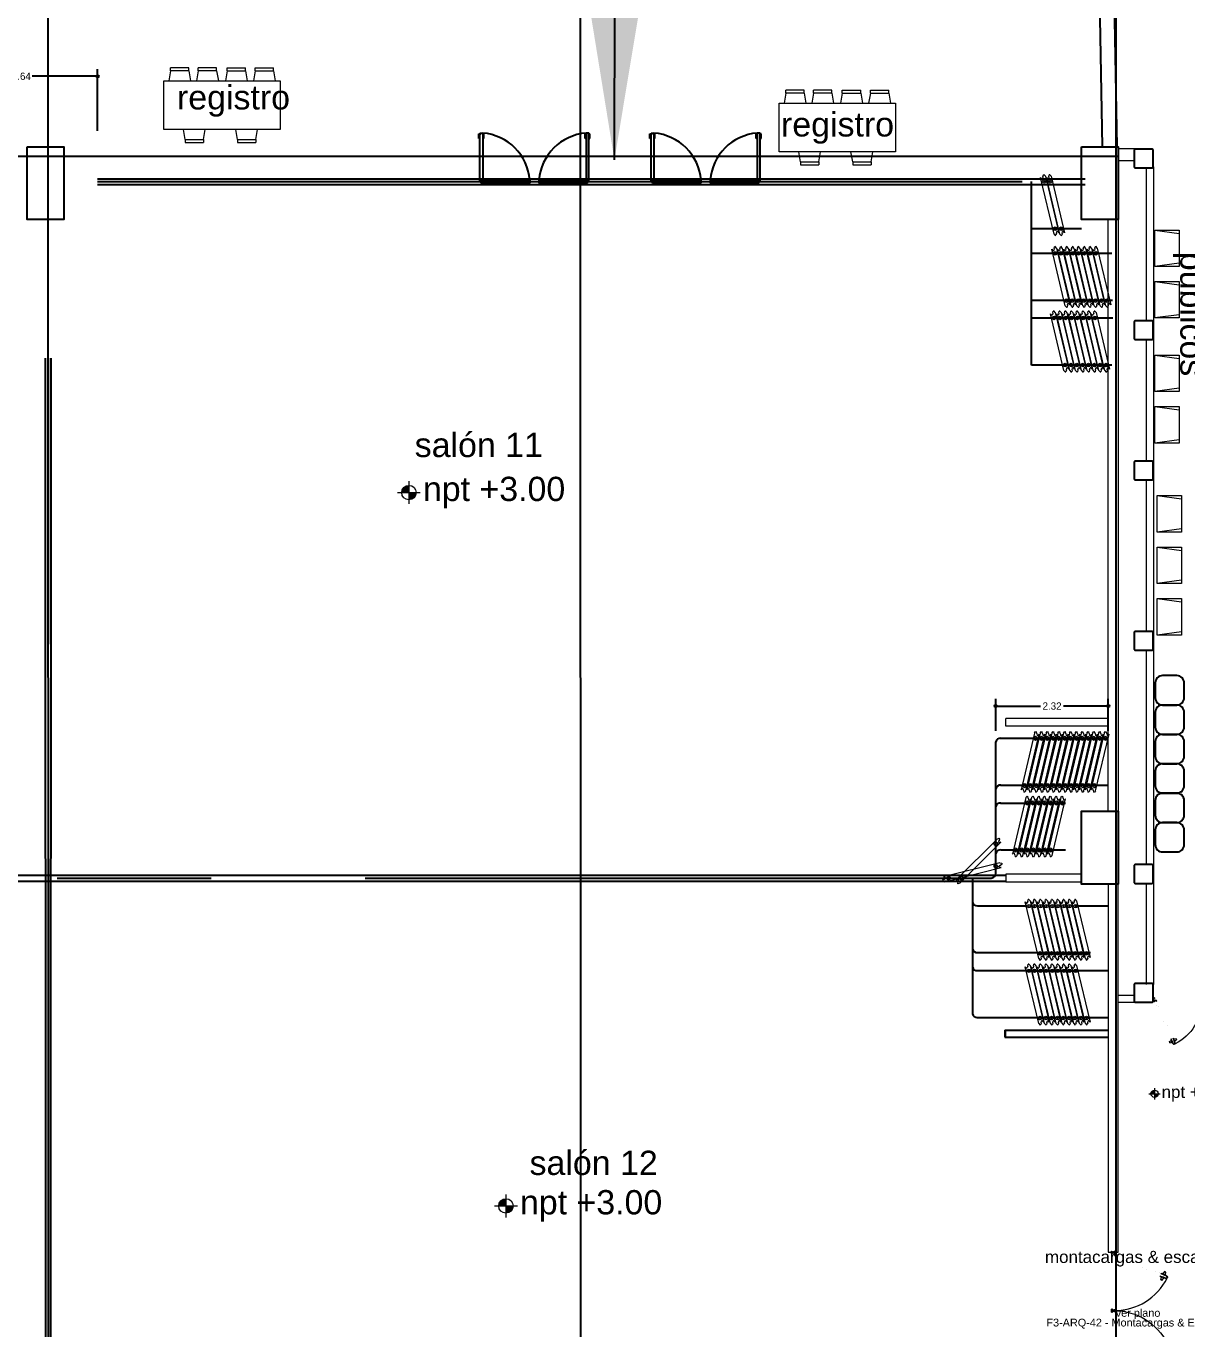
# Model space of a CAD drawing. Header units: millimetres. Extents: x 744843 to 745492, y 2520966 to 2521458.
# Drawn here: x 745436.86 to 745460.78, y 2521129.34 to 2521156.19 of the extents above; entities that cross this region are included whole.
import ezdxf

# ---------------------------------------------------------------- set-up
doc = ezdxf.new("R2010")
doc.units = ezdxf.units.MM
doc.header["$PDMODE"] = 35
doc.header["$PDSIZE"] = 1
doc.linetypes.add('CENTRO2', pattern=[28.575, 19.05, -3.175, 3.175, -3.175])
doc.linetypes.add('TRAZOS2', pattern=[9.525, 6.35, -3.175])
for name, color, linetype in [('A-Columnas_Pppal', 3, 'Continuous'), ('A_Cotas_Paños', 8, 'Continuous'), ('A_Ejes', 8, 'Continuous'), ('A_Muebles_fijos', 8, 'Continuous'), ('A_Muros_Mobiles', 16, 'Continuous'), ('PARAMENTO', 7, 'Continuous')]:
    doc.layers.add(name, color=color, linetype=linetype)
for name, color, linetype, lineweight in [('A-Columnas_Secun', 74, 'Continuous', 20), ('A_Muebles', 8, 'Continuous', 20), ('A_Muros', 30, 'Continuous', 20), ('A_Muros_Concreto', 3, 'Continuous', 0), ('A_Niveles', 1, 'Continuous', 20), ('A_Puertas', 8, 'Continuous', 0), ('A_Textos', 4, 'Continuous', 20)]:
    doc.layers.add(name, color=color, linetype=linetype, lineweight=lineweight)
doc.styles.add('Arial', font='arial.ttf', dxfattribs={"height": 1})
doc.dimstyles.new('EJES', dxfattribs={"dimtxt": 0.25, "dimasz": 0.25, "dimexe": 0.5, "dimexo": 0.25, "dimgap": 0.01, "dimtad": 0, "dimtih": 1, "dimtoh": 1, "dimzin": 4, "dimdsep": 46, "dimtxsty": 'Standard', "dimblk": 'ORIGIN', "dimcen": 0.09, "dimclrd": 8, "dimclre": 8, "dimclrt": 4, "dimadec": 1, "dimazin": 0, "dimtfac": 1, "dimtofl": 0, "dimtmove": 2, "dimatfit": 3, "dimfxl": 0.15, "dimtolj": 1, "dimtzin": 0, "dimlwd": -1, "dimlwe": -1, "dimarcsym": 0})
doc.dimstyles.new('ISO-25', dxfattribs={"dimtxt": 2.5, "dimasz": 2.5, "dimexe": 1.25, "dimexo": 0.625, "dimtad": 1, "dimtxsty": 'Standard', "dimcen": 2.5, "dimadec": 0, "dimazin": 0, "dimtfac": 1, "dimtmove": 0, "dimatfit": 3, "dimfxl": 1, "dimarcsym": 0})

# ---------------------------------------------------------------- blocks, each defined once
blk = doc.blocks.new('A$C05567849')
at = {"layer": 'A_Muros_Mobiles', "color": 8, "linetype": 'ByBlock', "lineweight": 5}
for p, q in [((-12, 0), (-12.35, -0.17)), ((-12, 0), (0, 0)), ((0, 0), (-0.35, -0.17)), ((-12.35, -0.17), (-12.35, -0.33)), ((-12, -0.5), (-12.35, -0.33)), ((-12, -0.5), (-11.65, -0.67)), ((-12, -1), (-11.65, -0.83)), ((0, -1), (-12, -1)), ((-11.65, -0.83), (-11.65, -0.67)), ((-0.35, -0.17), (-0.35, -0.33)), ((0, -0.5), (-0.35, -0.33)), ((0, -0.5), (0.35, -0.67)), ((0, -1), (0.35, -0.83)), ((0.35, -0.83), (0.35, -0.67))]:
    blk.add_line(p, q, dxfattribs=at)
for centre, radius in [((-11, -0.5), 0.373), ((-11, -0.5), 0.0915), ((-1, -0.5), 0.373), ((-1, -0.5), 0.0915)]:
    blk.add_circle(centre, radius, dxfattribs=at)
blk = doc.blocks.new('_Origin')
at = {"color": 0, "linetype": 'ByBlock', "lineweight": -2}
blk.add_line((0, 0), (-1, 0), dxfattribs=at)
blk.add_circle((0, 0), 0.5, dxfattribs=at)
blk = doc.blocks.new('*D218')
at = {"layer": 'A_Cotas_Paños', "color": 8, "transparency": 16777216}
for p, q in [((745435.195, 2521154.03), (745435.195, 2521155.3)), ((745438.335, 2521154.03), (745438.335, 2521155.3)), ((745435.245, 2521155.15), (745436.542, 2521155.15)), ((745438.285, 2521155.15), (745436.987, 2521155.15))]:
    blk.add_line(p, q, dxfattribs=at)
at = {"layer": 'Defpoints', "color": 0, "transparency": 16777216}
for p in [(745438.335, 2521155.15), (745435.195, 2521153.88), (745438.335, 2521153.88)]:
    blk.add_point(p, dxfattribs=at)
at = {"layer": 'A_Cotas_Paños', "color": 8, "transparency": 16777216, "xscale": 0.05, "yscale": 0.05, "zscale": 0.05, "rotation": 180}
blk.add_blockref('_Origin', (745435.195, 2521155.15), dxfattribs=at)
at = {"layer": 'A_Cotas_Paños', "color": 8, "transparency": 16777216, "xscale": 0.05, "yscale": 0.05, "zscale": 0.05}
blk.add_blockref('_Origin', (745438.335, 2521155.15), dxfattribs=at)
at = {"layer": 'A_Cotas_Paños', "color": 4, "transparency": 16777216, "insert": (745436.765, 2521155.15), "char_height": 0.15, "attachment_point": 5}
blk.add_mtext('\\A1;0.64', dxfattribs=at)
blk = doc.blocks.new('telefono publico')
at = {"layer": 'A_Muebles'}
for points in [[(-131445.548, 696882.413), (-131445.148, 696882.413), (-131445.148, 696881.813), (-131445.548, 696881.813)], [(-131445.548, 696882.413), (-131445.148, 696882.359), (-131445.148, 696881.867), (-131445.548, 696881.813)]]:
    blk.add_lwpolyline(points, close=True, dxfattribs=at)
blk = doc.blocks.new('niveles')
at = {"layer": 'A_Niveles'}
h = blk.add_hatch(color=256, dxfattribs=at)
h.paths.add_polyline_path([(-0.438, 0.174), (-0.289, 0.174), (-0.289, 0.323, 0.414214)])
h.paths.add_polyline_path([(-0.14, 0.174), (-0.289, 0.174), (-0.289, 0.025, 0.414214)])
for p, q in [((-0.289, 0.409), (-0.289, -0.061)), ((-0.525, 0.174), (-0.054, 0.174)), ((-0.479, 0.174), (-0.094, 0.174))]:
    blk.add_line(p, q, dxfattribs=at)
blk.add_circle((-0.289, 0.174), 0.149, dxfattribs=at)
at = {"layer": 'A_Textos', "ltscale": 0.0065, "width": 1.2}
blk.add_attdef('NIVEL', (0, 0), '', height=0.3, dxfattribs=at)
blk = doc.blocks.new('puerta 100')
at = {"layer": 'A_Puertas'}
for p, q in [((0.339, 0.869), (0.332, 0.853)), ((0.333, 0.849), (0.37, 0.824)), ((0.342, 0.87), (0.386, 0.861)), ((0.402, 0.886), (0.363, 0.795)), ((0.363, 0.795), (0.367, 0.815)), ((0.39, 0.869), (0.367, 0.815)), ((0.408, 0.883), (0.368, 0.793)), ((0.402, 0.886), (0.39, 0.869)), ((0.408, 0.883), (0.402, 0.886)), ((0.449, 0.865), (0.409, 0.775)), ((0.412, 0.888), (0.41, 0.889)), ((0.445, 0.845), (0.421, 0.791)), ((0.443, 0.868), (0.423, 0.822)), ((0.479, 0.811), (0.441, 0.837)), ((0.449, 0.865), (0.443, 0.868)), ((0.444, 0.872), (0.445, 0.872)), ((0.449, 0.865), (0.445, 0.845)), ((0.48, 0.808), (0.473, 0.791)), ((0.368, 0.793), (0.363, 0.795)), ((0.404, 0.777), (0.409, 0.775)), ((0.409, 0.775), (0.421, 0.791)), ((0.469, 0.789), (0.425, 0.8)), ((0, 0.001), (0, -0.055)), ((0.008, 0.004), (0.008, 0.002)), ((0.008, 0.001), (0.008, -0.03)), ((0.009, 0.003), (0.009, 0.002)), ((0.009, 0.001), (0.009, -0.03)), ((0.016, 0.008), (0.047, -0.005)), ((0.016, 0.006), (0.046, -0.006)), ((0.026, 0.027), (0.02, 0.012)), ((0.021, 0.012), (0.024, 0.019)), ((0.024, 0.02), (0.027, 0.027)), ((0.031, 0.017), (0.024, 0.02)), ((0.024, 0.019), (0.03, 0.016)), ((0.03, 0.016), (0.025, 0.005)), ((0.025, 0.005), (0.046, -0.004)), ((0.027, 0.027), (0.026, 0.027)), ((0.027, 0.027), (0.026, 0.027)), ((0.027, 0.008), (0.031, 0.017)), ((0.047, -0.001), (0.027, 0.008)), ((0.046, -0.004), (0.051, 0.007)), ((0.051, 0.008), (0.047, -0.001)), ((0.057, 0.006), (0.051, 0.008)), ((0.051, 0.007), (0.057, 0.005)), ((0.057, 0.005), (0.054, -0.002)), ((0.055, -0.003), (0.061, 0.012)), ((0.06, 0.012), (0.057, 0.006)), ((0.06, 0.012), (0.062, 0.012)), ((0.061, 0.012), (0.06, 0.012)), ((1, 0.001), (1, -0.055)), ((0.008, -0.03), (0.008, -0.03)), ((0.008, -0.03), (0.009, -0.03)), ((0.009, -0.03), (0.009, -0.03)), ((0.046, -0.006), (0.047, -0.005)), ((0.047, -0.005), (0.047, -0.005))]:
    blk.add_line(p, q, dxfattribs=at)
at = {"layer": 'A_Puertas', "const_width": 0.000051}
for points in [[(0.023, 0.014), (0.022, 0.011, -1), (0.02, 0.012), (0.404, 0.873), (0.416, 0.902, -1), (0.418, 0.901), (0.417, 0.899), (0.417, 0.898), (0.419, 0.901, 1), (0.416, 0.902), (0.403, 0.873), (0.019, 0.012, 1), (0.022, 0.011), (0.023, 0.014)], [(0.054, 0), (0.053, -0.003, 1), (0.055, -0.003), (0.439, 0.858), (0.451, 0.887, 1), (0.449, 0.888), (0.448, 0.885), (0.448, 0.885), (0.449, 0.888, -1), (0.452, 0.887), (0.439, 0.858), (0.055, -0.004, -1), (0.052, -0.002), (0.054, 0)]]:
    blk.add_lwpolyline(points, format="xyb", close=True, dxfattribs=at)
at = {"layer": 'A_Puertas'}
for points in [[(0.444, 0.891), (0.424, 0.9), (0.42, 0.89), (0.413, 0.893), (0.411, 0.887), (0.41, 0.887), (0.416, 0.902, -2.414214), (0.417, 0.901), (0.414, 0.894), (0.42, 0.892), (0.425, 0.905), (0.426, 0.904), (0.425, 0.903), (0.445, 0.894), (0.446, 0.896), (0.447, 0.895), (0.441, 0.882), (0.447, 0.88), (0.45, 0.886, -2.414214), (0.451, 0.887), (0.445, 0.872), (0.444, 0.872), (0.447, 0.879), (0.44, 0.882)], [(-0.015, -0.007), (-0.015, 0.001, -0.414214), (-0.014, 0.002), (0.009, 0.002, -0.414214), (0.01, 0.001), (0.01, -0.039, 0.414214), (0.011, -0.04), (0.023, -0.04, -0.414214), (0.024, -0.041), (0.024, -0.055, -0.414214), (0.023, -0.056), (-0.014, -0.056, -0.414214), (-0.015, -0.055), (-0.015, -0.047), (-0.014, -0.047), (-0.014, -0.055, 0.414214), (-0.014, -0.055), (0.023, -0.055, 0.414214), (0.024, -0.055), (0.024, -0.041, 0.414214), (0.023, -0.041), (0.011, -0.041, -0.414214), (0.009, -0.039), (0.009, 0.001, 0.414214), (0.009, 0.001), (-0.014, 0.001, 0.414214), (-0.014, 0.001), (-0.014, -0.007)], [(1.015, -0.007), (1.015, 0.001, 0.414214), (1.014, 0.002), (0.991, 0.002, 0.414214), (0.99, 0.001), (0.99, -0.039, -0.414214), (0.989, -0.04), (0.977, -0.04, 0.414214), (0.976, -0.041), (0.976, -0.055, 0.414214), (0.977, -0.056), (1.014, -0.056, 0.414214), (1.015, -0.055), (1.015, -0.047), (1.014, -0.047), (1.014, -0.055, -0.414214), (1.014, -0.055), (0.977, -0.055, -0.414214), (0.976, -0.055), (0.976, -0.041, -0.414214), (0.977, -0.041), (0.989, -0.041, 0.414214), (0.991, -0.039), (0.991, 0.001, -0.414214), (0.991, 0.001), (1.014, 0.001, -0.414214), (1.014, 0.001), (1.014, -0.007)]]:
    blk.add_lwpolyline(points, format="xyb", close=True, dxfattribs=at)
blk.add_circle((0.011, 0.007), 0.00206, dxfattribs=at)
for centre, radius, start, end in [((0.335, 0.851), 0.00361, 160.494, 235.1824), ((0.341, 0.868), 0.00255, 77.5154, 158.651), ((-0.013, -0.007), 1.013, 0.5148, 63.0151), ((0.477, 0.809), 0.00255, 334.3213, 55.4569), ((0.469, 0.793), 0.00361, 257.7899, 332.4783), ((0.011, 0.007), 0.00515, 246.3532, 229.4548), ((0.021, 0.011), 0.00103, 156.4861, 66.4861), ((0.054, -0.003), 0.00103, 66.4861, 336.4861)]:
    blk.add_arc(centre, radius, start, end, dxfattribs=at)
blk = doc.blocks.new('puerta 120')
at = {"layer": 'A_Puertas'}
for p, q in [((0.408, 1.046), (0.399, 1.027)), ((0.401, 1.022), (0.446, 0.992)), ((0.411, 1.048), (0.465, 1.037)), ((0.484, 1.067), (0.437, 0.957)), ((0.437, 0.957), (0.441, 0.982)), ((0.443, 0.955), (0.437, 0.957)), ((0.47, 1.047), (0.441, 0.982)), ((0.491, 1.064), (0.443, 0.955)), ((0.484, 1.067), (0.47, 1.047)), ((0.491, 1.064), (0.484, 1.067)), ((0.486, 0.936), (0.493, 0.933)), ((0.54, 1.042), (0.493, 0.933)), ((0.493, 0.933), (0.508, 0.953)), ((0.496, 1.07), (0.494, 1.071)), ((0.536, 1.018), (0.508, 0.953)), ((0.534, 1.045), (0.51, 0.99)), ((0.564, 0.951), (0.512, 0.964)), ((0.577, 0.976), (0.531, 1.008)), ((0.534, 1.05), (0.536, 1.05)), ((0.54, 1.042), (0.534, 1.045)), ((0.54, 1.042), (0.536, 1.018)), ((0.578, 0.973), (0.569, 0.953)), ((0, 0.001), (0, -0.067)), ((0.01, 0.004), (0.01, 0.002)), ((0.01, 0.001), (0.01, -0.036)), ((0.011, 0.003), (0.011, 0.002)), ((0.011, 0.001), (0.011, -0.036)), ((0.02, 0.01), (0.056, -0.006)), ((0.02, 0.008), (0.055, -0.008)), ((0.032, 0.033), (0.024, 0.014)), ((0.025, 0.015), (0.029, 0.023)), ((0.029, 0.024), (0.033, 0.032)), ((0.037, 0.021), (0.029, 0.024)), ((0.029, 0.023), (0.036, 0.02)), ((0.036, 0.02), (0.03, 0.006)), ((0.03, 0.006), (0.056, -0.005)), ((0.033, 0.032), (0.031, 0.033)), ((0.033, 0.032), (0.032, 0.033)), ((0.032, 0.009), (0.037, 0.021)), ((0.056, -0.001), (0.032, 0.009)), ((0.061, 0.01), (0.056, -0.001)), ((0.056, -0.005), (0.062, 0.009)), ((0.069, 0.007), (0.061, 0.01)), ((0.062, 0.009), (0.069, 0.006)), ((0.069, 0.006), (0.065, -0.002)), ((0.066, -0.004), (0.074, 0.014)), ((0.073, 0.015), (0.069, 0.007)), ((0.073, 0.015), (0.074, 0.014)), ((0.074, 0.014), (0.073, 0.015)), ((1.204, 0.001), (1.204, -0.067)), ((0.01, -0.036), (0.01, -0.036)), ((0.01, -0.036), (0.011, -0.036)), ((0.011, -0.036), (0.011, -0.036)), ((0.056, -0.008), (0.056, -0.006)), ((0.056, -0.006), (0.056, -0.006))]:
    blk.add_line(p, q, dxfattribs=at)
at = {"layer": 'A_Puertas', "const_width": 0.0000614}
for points in [[(0.027, 0.017), (0.026, 0.013, -1), (0.024, 0.014), (0.486, 1.051), (0.501, 1.086, -1), (0.503, 1.085), (0.502, 1.082), (0.503, 1.082), (0.504, 1.085, 1), (0.501, 1.087), (0.486, 1.052), (0.023, 0.015, 1), (0.027, 0.013), (0.028, 0.016)], [(0.065, 0), (0.064, -0.003, 1), (0.066, -0.004), (0.528, 1.033), (0.543, 1.068, 1), (0.541, 1.069), (0.54, 1.066), (0.539, 1.066), (0.54, 1.069, -1), (0.544, 1.068), (0.529, 1.033), (0.066, -0.004, -1), (0.063, -0.003), (0.064, 0.001)]]:
    blk.add_lwpolyline(points, format="xyb", close=True, dxfattribs=at)
at = {"layer": 'A_Puertas'}
for points in [[(0.535, 1.073), (0.511, 1.084), (0.506, 1.072), (0.498, 1.076), (0.494, 1.068), (0.493, 1.068), (0.501, 1.086, -2.414214), (0.502, 1.085), (0.498, 1.077), (0.505, 1.074), (0.512, 1.09), (0.513, 1.089), (0.512, 1.087), (0.536, 1.077), (0.537, 1.079), (0.538, 1.078), (0.531, 1.062), (0.538, 1.059), (0.542, 1.067, -2.414214), (0.543, 1.068), (0.535, 1.05), (0.534, 1.05), (0.538, 1.058), (0.53, 1.062)], [(-0.018, -0.009), (-0.018, 0.001, -0.414214), (-0.017, 0.002), (0.011, 0.002, -0.414214), (0.012, 0.001), (0.012, -0.047, 0.414214), (0.014, -0.048), (0.028, -0.048, -0.414214), (0.029, -0.049), (0.029, -0.067, -0.414214), (0.028, -0.068), (-0.017, -0.068, -0.414214), (-0.018, -0.067), (-0.018, -0.057), (-0.017, -0.057), (-0.017, -0.067, 0.414214), (-0.017, -0.067), (0.028, -0.067, 0.414214), (0.028, -0.067), (0.028, -0.049, 0.414214), (0.028, -0.049), (0.014, -0.049, -0.414214), (0.011, -0.047), (0.011, 0.001, 0.414214), (0.011, 0.001), (-0.017, 0.001, 0.414214), (-0.017, 0.001), (-0.017, -0.009)], [(1.223, -0.009), (1.223, 0.001, 0.414214), (1.221, 0.002), (1.193, 0.002, 0.414214), (1.192, 0.001), (1.192, -0.047, -0.414214), (1.191, -0.048), (1.176, -0.048, 0.414214), (1.175, -0.049), (1.175, -0.066, 0.414214), (1.176, -0.068), (1.221, -0.068, 0.414214), (1.223, -0.066), (1.223, -0.057), (1.221, -0.057), (1.221, -0.066, -0.414214), (1.221, -0.067), (1.176, -0.067, -0.414214), (1.176, -0.066), (1.176, -0.049, -0.414214), (1.176, -0.049), (1.191, -0.049, 0.414214), (1.193, -0.047), (1.193, 0.001, -0.414214), (1.193, 0.001), (1.221, 0.001, -0.414214), (1.221, 0.001), (1.221, -0.009)]]:
    blk.add_lwpolyline(points, format="xyb", close=True, dxfattribs=at)
blk.add_circle((0.014, 0.009), 0.00248, dxfattribs=at)
for centre, radius, start, end in [((-0.016, -0.009), 1.22, 0.5148, 63.0151), ((0.403, 1.025), 0.00434, 160.494, 235.1824), ((0.411, 1.045), 0.00307, 77.5154, 158.651), ((0.565, 0.955), 0.00434, 257.7899, 332.4783), ((0.575, 0.974), 0.00307, 334.3213, 55.4569), ((0.014, 0.009), 0.0062, 246.3532, 229.4548), ((0.025, 0.014), 0.00124, 156.4861, 66.4861), ((0.065, -0.003), 0.00124, 66.4861, 336.4861)]:
    blk.add_arc(centre, radius, start, end, dxfattribs=at)
blk = doc.blocks.new('mesa salon')
at = {"layer": 'A_Muebles'}
for p, q in [((744027.421, 2519188.982), (744027.387, 2519188.773)), ((744027.801, 2519189.042), (744027.421, 2519189.042)), ((744027.421, 2519188.982), (744027.421, 2519189.042)), ((744027.801, 2519188.982), (744027.421, 2519188.982)), ((744027.801, 2519188.982), (744027.801, 2519189.042)), ((744027.801, 2519188.982), (744027.836, 2519188.773)), ((744027.998, 2519188.982), (744027.963, 2519188.773)), ((744028.378, 2519189.042), (744027.998, 2519189.042)), ((744027.998, 2519188.982), (744027.998, 2519189.042)), ((744028.378, 2519188.982), (744027.998, 2519188.982)), ((744028.378, 2519188.982), (744028.378, 2519189.042)), ((744028.378, 2519188.982), (744028.413, 2519188.773)), ((744028.593, 2519188.982), (744028.557, 2519188.773)), ((744028.593, 2519189.042), (744028.973, 2519189.042)), ((744028.593, 2519188.982), (744028.593, 2519189.042)), ((744028.593, 2519188.982), (744028.973, 2519188.982)), ((744028.973, 2519188.982), (744028.973, 2519189.042)), ((744028.973, 2519188.982), (744029.007, 2519188.773)), ((744029.163, 2519188.982), (744029.128, 2519188.773)), ((744029.163, 2519189.042), (744029.543, 2519189.042)), ((744029.163, 2519188.982), (744029.163, 2519189.042)), ((744029.163, 2519188.982), (744029.543, 2519188.982)), ((744029.543, 2519188.982), (744029.543, 2519189.042)), ((744029.543, 2519188.982), (744029.578, 2519188.773)), ((744027.785, 2519187.563), (744027.75, 2519187.773)), ((744028.165, 2519187.563), (744028.2, 2519187.773)), ((744028.861, 2519187.563), (744028.827, 2519187.773)), ((744029.241, 2519187.563), (744029.277, 2519187.773)), ((744028.165, 2519187.563), (744027.785, 2519187.563)), ((744027.785, 2519187.563), (744027.785, 2519187.503)), ((744028.165, 2519187.503), (744027.785, 2519187.503)), ((744028.165, 2519187.563), (744028.165, 2519187.503)), ((744029.241, 2519187.563), (744028.861, 2519187.563)), ((744028.861, 2519187.563), (744028.861, 2519187.503)), ((744029.241, 2519187.503), (744028.861, 2519187.503)), ((744029.241, 2519187.563), (744029.241, 2519187.503))]:
    blk.add_line(p, q, dxfattribs=at)
blk.add_lwpolyline([(744027.282, 2519188.773), (744027.282, 2519187.773), (744029.682, 2519187.773), (744029.682, 2519188.773)], close=True, dxfattribs=at)
blk = doc.blocks.new('*D269')
at = {"layer": 'A_Cotas_Paños', "color": 8, "transparency": 16777216}
for p, q in [((745456.842, 2521141.663), (745456.842, 2521142.324)), ((745456.892, 2521142.174), (745457.766, 2521142.174)), ((745459.11, 2521142.174), (745458.236, 2521142.174)), ((745459.16, 2521141.663), (745459.16, 2521142.324))]:
    blk.add_line(p, q, dxfattribs=at)
at = {"layer": 'Defpoints', "color": 0, "transparency": 16777216}
for p in [(745459.16, 2521142.174), (745456.842, 2521141.513), (745459.16, 2521141.513)]:
    blk.add_point(p, dxfattribs=at)
at = {"layer": 'A_Cotas_Paños', "color": 8, "transparency": 16777216, "xscale": 0.05, "yscale": 0.05, "zscale": 0.05, "rotation": 180}
blk.add_blockref('_Origin', (745456.842, 2521142.174), dxfattribs=at)
at = {"layer": 'A_Cotas_Paños', "color": 8, "transparency": 16777216, "xscale": 0.05, "yscale": 0.05, "zscale": 0.05}
blk.add_blockref('_Origin', (745459.16, 2521142.174), dxfattribs=at)
at = {"layer": 'A_Cotas_Paños', "color": 4, "transparency": 16777216, "insert": (745458.001, 2521142.174), "char_height": 0.15, "attachment_point": 5}
blk.add_mtext('\\A1;2.32', dxfattribs=at)
blk = doc.blocks.new('A$C05567849-flat-54')
at = {"layer": 'A_Muros_Mobiles', "color": 8, "lineweight": 5}
for p, q in [((-0.024, 0.097), (-1.188, -0.197)), ((-1.163, -0.294), (0, 0)), ((-0.012, 0.048), (-0.042, 0.024)), ((-0.038, 0.008), (-0.042, 0.024)), ((0, 0), (-0.038, 0.008)), ((-0.024, 0.097), (0.014, 0.089)), ((-0.012, 0.048), (0.018, 0.073)), ((0.014, 0.089), (0.018, 0.073)), ((-1.176, -0.245), (-1.206, -0.27)), ((-1.188, -0.197), (-1.15, -0.205)), ((-1.176, -0.245), (-1.146, -0.221)), ((-1.15, -0.205), (-1.146, -0.221)), ((-1.201, -0.286), (-1.206, -0.27)), ((-1.163, -0.294), (-1.201, -0.286))]:
    blk.add_line(p, q, dxfattribs=at)
for centre, major_axis, start_param, end_param in [((-0.109, 0.024), (0.0264, -0.0264), 1.03285, 7.316035), ((-0.109, 0.024), (-0.00647, -0.00647), 2.603646354127579, 8.886831661307166), ((-1.079, -0.221), (0.0264, -0.0264), 1.03285, 7.316035), ((-1.079, -0.221), (-0.00647, -0.00647), 2.603646352447427, 8.886831659627013)]:
    blk.add_ellipse(centre, major_axis=major_axis, ratio=1, start_param=start_param, end_param=end_param, dxfattribs=at)
blk = doc.blocks.new('A$C05567849-flat-55')
at = {"layer": 'A_Muros_Mobiles', "color": 8, "lineweight": 5}
for p, q in [((-0.071, 0.071), (-0.921, -0.776)), ((-0.85, -0.847), (0, 0)), ((-0.071, 0.071), (-0.034, 0.084)), ((-0.035, 0.035), (-0.048, -0.001)), ((0, 0), (-0.037, -0.013)), ((-0.035, 0.035), (-0.022, 0.072)), ((-0.034, 0.084), (-0.022, 0.072)), ((-0.037, -0.013), (-0.048, -0.001)), ((-0.921, -0.776), (-0.884, -0.763)), ((-0.885, -0.812), (-0.872, -0.775)), ((-0.884, -0.763), (-0.872, -0.775)), ((-0.885, -0.812), (-0.898, -0.848)), ((-0.887, -0.86), (-0.898, -0.848)), ((-0.85, -0.847), (-0.887, -0.86))]:
    blk.add_line(p, q, dxfattribs=at)
for centre, major_axis, start_param, end_param in [((-0.106, -0.035), (0.0264, -0.0264), 1.5691, 7.852285), ((-0.106, -0.035), (0.00647, -0.00647), 1.5691, 7.852285), ((-0.814, -0.741), (0.0264, -0.0264), 1.5691, 7.852285), ((-0.814, -0.741), (-0.00647, -0.00647), 3.139896, 9.423081)]:
    blk.add_ellipse(centre, major_axis=major_axis, ratio=1, start_param=start_param, end_param=end_param, dxfattribs=at)
blk = doc.blocks.new('A$C051F1080-flat-17')
at = {"layer": 'A_Muros_Mobiles'}
for p, q in [((0, 0), (0, 0.06)), ((0, 0.06), (1, 0.06)), ((1, 0), (0, 0)), ((1, 0.06), (1, 0))]:
    blk.add_line(p, q, dxfattribs=at)
at = {"layer": 'A_Muros_Mobiles', "color": 8}
for p, q in [((0.887, 0.072), (0.887, 0.081)), ((0.887, 0.081), (0.982, 0.081)), ((0.982, 0.072), (0.887, 0.072)), ((0.962, 0.06), (0.962, 0.072)), ((0.962, 0.072), (0.97, 0.072)), ((0.97, 0.06), (0.962, 0.06)), ((0.97, 0), (0.962, 0)), ((0.962, 0), (0.962, -0.012)), ((0.97, 0.072), (0.97, 0.06)), ((0.97, -0.012), (0.97, 0)), ((0.982, 0.081), (0.982, 0.072)), ((0.982, -0.012), (0.887, -0.012)), ((0.887, -0.012), (0.887, -0.021)), ((0.887, -0.021), (0.982, -0.021)), ((0.962, -0.012), (0.97, -0.012)), ((0.982, -0.021), (0.982, -0.012))]:
    blk.add_line(p, q, dxfattribs=at)
blk = doc.blocks.new('A$C051F1080-flat-18')
at = {"color": 16}
for p, q in [((-0.06, 1), (0, 1)), ((0, 0), (-0.06, 0))]:
    blk.add_line(p, q, dxfattribs=at)
at = {"layer": 'A_Muros_Mobiles', "color": 8}
for p, q in [((-0.081, 0.887), (-0.081, 0.982)), ((-0.081, 0.982), (-0.072, 0.982)), ((-0.072, 0.887), (-0.081, 0.887)), ((-0.072, 0.982), (-0.072, 0.887)), ((-0.072, 0.962), (-0.072, 0.97)), ((-0.072, 0.97), (-0.06, 0.97)), ((-0.06, 0.962), (-0.072, 0.962)), ((-0.06, 0.97), (-0.06, 0.962)), ((0, 0.97), (0, 0.962)), ((0.012, 0.97), (0, 0.97)), ((0, 0.962), (0.012, 0.962)), ((0.012, 0.982), (0.012, 0.887)), ((0.021, 0.982), (0.012, 0.982)), ((0.012, 0.962), (0.012, 0.97)), ((0.012, 0.887), (0.021, 0.887)), ((0.021, 0.887), (0.021, 0.982))]:
    blk.add_line(p, q, dxfattribs=at)
at = {"layer": 'A_Muros_Mobiles', "color": 16}
for p, q in [((-0.06, 0), (-0.06, 1)), ((0, 1), (0, 0))]:
    blk.add_line(p, q, dxfattribs=at)
blk = doc.blocks.new('A$C0FF00F17-flat-9')
at = {"layer": 'A_Muros_Mobiles', "color": 8, "linetype": 'TRAZOS2'}
blk.add_ellipse((-0.054, -0.024), major_axis=(-0.748, 0.748), ratio=1, start_param=4.006528, end_param=5.41825, dxfattribs=at)
at = {"layer": 'A_Muros_Mobiles'}
for name, p in [('A$C051F1080-flat-18', (0.03, 0.03)), ('A$C051F1080-flat-17', (0, 0))]:
    blk.add_blockref(name, p, dxfattribs=at)
blk = doc.blocks.new('A$C051F1080-flat-19')
at = {"layer": 'A_Muros_Mobiles'}
for p, q in [((0, 0.06), (-1, 0.06)), ((-1, 0.06), (-1, 0)), ((-1, 0), (0, 0)), ((0, 0), (0, 0.06))]:
    blk.add_line(p, q, dxfattribs=at)
at = {"layer": 'A_Muros_Mobiles', "color": 8}
for p, q in [((-0.887, 0.081), (-0.982, 0.081)), ((-0.982, 0.081), (-0.982, 0.072)), ((-0.982, 0.072), (-0.887, 0.072)), ((-0.962, 0.072), (-0.97, 0.072)), ((-0.97, 0.072), (-0.97, 0.06)), ((-0.97, 0.06), (-0.962, 0.06)), ((-0.97, 0), (-0.962, 0)), ((-0.97, -0.012), (-0.97, 0)), ((-0.962, 0.06), (-0.962, 0.072)), ((-0.962, 0), (-0.962, -0.012)), ((-0.887, 0.072), (-0.887, 0.081)), ((-0.982, -0.012), (-0.887, -0.012)), ((-0.982, -0.021), (-0.982, -0.012)), ((-0.887, -0.021), (-0.982, -0.021)), ((-0.962, -0.012), (-0.97, -0.012)), ((-0.887, -0.012), (-0.887, -0.021))]:
    blk.add_line(p, q, dxfattribs=at)
blk = doc.blocks.new('A$C051F1080-flat-20')
at = {"layer": 'A_Muros_Mobiles', "color": 8}
for p, q in [((-0.021, 0.887), (-0.021, 0.982)), ((-0.021, 0.982), (-0.012, 0.982)), ((-0.012, 0.887), (-0.021, 0.887)), ((-0.012, 0.982), (-0.012, 0.887)), ((-0.012, 0.962), (-0.012, 0.97)), ((-0.012, 0.97), (0, 0.97)), ((0, 0.962), (-0.012, 0.962)), ((0, 0.97), (0, 0.962)), ((0.06, 0.97), (0.06, 0.962)), ((0.072, 0.97), (0.06, 0.97)), ((0.06, 0.962), (0.072, 0.962)), ((0.072, 0.982), (0.072, 0.887)), ((0.081, 0.982), (0.072, 0.982)), ((0.072, 0.962), (0.072, 0.97)), ((0.072, 0.887), (0.081, 0.887)), ((0.081, 0.887), (0.081, 0.982))]:
    blk.add_line(p, q, dxfattribs=at)
at = {"layer": 'A_Muros_Mobiles'}
for p, q in [((0.06, 1), (0, 1)), ((0, 1), (0, 0)), ((0.06, 0), (0.06, 1)), ((0, 0), (0.06, 0))]:
    blk.add_line(p, q, dxfattribs=at)
blk = doc.blocks.new('A$C0FF00F17-flat-10')
at = {"layer": 'A_Muros_Mobiles', "color": 8, "linetype": 'TRAZOS2'}
blk.add_ellipse((0.054, -0.024), major_axis=(-0.748, -0.748), ratio=1, start_param=-2.276657, end_param=-0.864936, dxfattribs=at)
at = {"layer": 'A_Muros_Mobiles'}
for name, p in [('A$C051F1080-flat-20', (-0.03, 0.03)), ('A$C051F1080-flat-19', (0, 0))]:
    blk.add_blockref(name, p, dxfattribs=at)

msp = doc.modelspace()

# ---------------------------------------------------------------- linework, layer by layer
at = {"color": 16, "linetype": 'Continuous'}
for p, q in [((745438.335, 2521153.04), (745458.683, 2521153.04)), ((745438.335, 2521152.92), (745458.683, 2521152.92))]:
    msp.add_line(p, q, dxfattribs=at)
at = {"color": 1, "linetype": 'CENTRO2'}
msp.add_line((745438.335, 2521152.98), (745458.611, 2521152.98), dxfattribs=at)
at = {"layer": 'A-Columnas_Pppal'}
for points in [[(745436.888, 2521153.697), (745437.637, 2521153.697), (745437.637, 2521152.198), (745436.888, 2521152.198)], [(745458.611, 2521153.697), (745459.36, 2521153.697), (745459.36, 2521152.198), (745458.611, 2521152.198)], [(745459.36, 2521140.006), (745459.36, 2521138.507), (745458.611, 2521138.507), (745458.611, 2521140.006)]]:
    msp.add_lwpolyline(points, close=True, dxfattribs=at)
at = {"layer": 'A-Columnas_Secun'}
for p, q in [((745459.939, 2521149.719), (745459.939, 2521147.229)), ((745459.689, 2521136.214), (745459.36, 2521136.214)), ((745459.716, 2521136.064), (745459.36, 2521136.064))]:
    msp.add_line(p, q, dxfattribs=at)
for points in [[(745460.089, 2521153.629), (745460.089, 2521153.629, 0.414214), (745460.063, 2521153.656), (745459.716, 2521153.656, 0.414214), (745459.689, 2521153.629), (745459.689, 2521153.282, 0.414214), (745459.716, 2521153.256), (745460.063, 2521153.256, 0.414214), (745460.089, 2521153.282), (745460.089, 2521153.629)], [(745460.089, 2521150.093), (745460.089, 2521150.093, 0.414214), (745460.063, 2521150.12), (745459.716, 2521150.12, 0.414214), (745459.689, 2521150.093), (745459.689, 2521149.746, 0.414214), (745459.716, 2521149.719), (745460.063, 2521149.719, 0.414214), (745460.089, 2521149.746), (745460.089, 2521150.093)], [(745460.089, 2521147.203), (745460.089, 2521147.203, 0.414214), (745460.063, 2521147.229), (745459.716, 2521147.229, 0.414214), (745459.689, 2521147.203), (745459.689, 2521146.856, 0.414214), (745459.716, 2521146.829), (745460.063, 2521146.829, 0.414214), (745460.089, 2521146.856), (745460.089, 2521147.203)], [(745460.089, 2521143.694), (745460.089, 2521143.694, 0.414214), (745460.063, 2521143.72), (745459.716, 2521143.72, 0.414214), (745459.689, 2521143.694), (745459.689, 2521143.347, 0.414214), (745459.716, 2521143.32), (745460.063, 2521143.32, 0.414214), (745460.089, 2521143.347), (745460.089, 2521143.694)], [(745460.089, 2521138.888), (745460.089, 2521138.888, 0.414214), (745460.063, 2521138.915), (745459.716, 2521138.915, 0.414214), (745459.689, 2521138.888), (745459.689, 2521138.541, 0.414214), (745459.716, 2521138.514), (745460.063, 2521138.514, 0.414214), (745460.089, 2521138.541), (745460.089, 2521138.888)], [(745460.089, 2521136.438), (745460.089, 2521136.438, 0.414214), (745460.063, 2521136.465), (745459.716, 2521136.465, 0.414214), (745459.689, 2521136.438), (745459.689, 2521136.091, 0.414214), (745459.716, 2521136.064), (745460.063, 2521136.064, 0.414214), (745460.089, 2521136.091), (745460.089, 2521136.438)]]:
    msp.add_lwpolyline(points, format="xyb", dxfattribs=at)
for points in [[(745460.076, 2521153.629, 0.414214), (745460.063, 2521153.643), (745459.716, 2521153.643, 0.414214), (745459.702, 2521153.629), (745459.702, 2521153.282, 0.414214), (745459.716, 2521153.269), (745460.063, 2521153.269, 0.414214), (745460.076, 2521153.282)], [(745460.076, 2521150.093, 0.414214), (745460.063, 2521150.106), (745459.716, 2521150.106, 0.414214), (745459.702, 2521150.093), (745459.702, 2521149.746, 0.414214), (745459.716, 2521149.732), (745460.063, 2521149.732, 0.414214), (745460.076, 2521149.746)], [(745460.076, 2521147.203, 0.414214), (745460.063, 2521147.216), (745459.716, 2521147.216, 0.414214), (745459.702, 2521147.203), (745459.702, 2521146.856, 0.414214), (745459.716, 2521146.842), (745460.063, 2521146.842, 0.414214), (745460.076, 2521146.856)], [(745460.076, 2521143.694, 0.414214), (745460.063, 2521143.707), (745459.716, 2521143.707, 0.414214), (745459.702, 2521143.694), (745459.702, 2521143.347, 0.414214), (745459.716, 2521143.333), (745460.063, 2521143.333, 0.414214), (745460.076, 2521143.347)], [(745460.076, 2521138.888, 0.414214), (745460.063, 2521138.901), (745459.716, 2521138.901, 0.414214), (745459.702, 2521138.888), (745459.702, 2521138.541, 0.414214), (745459.716, 2521138.527), (745460.063, 2521138.527, 0.414214), (745460.076, 2521138.541)], [(745460.076, 2521136.438, 0.414214), (745460.063, 2521136.451), (745459.716, 2521136.451, 0.414214), (745459.702, 2521136.438), (745459.702, 2521136.091, 0.414214), (745459.716, 2521136.078), (745460.063, 2521136.078, 0.414214), (745460.076, 2521136.091)]]:
    msp.add_lwpolyline(points, format="xyb", close=True, dxfattribs=at)
at = {"layer": 'A_Ejes'}
for p, q in [((745437.332, 2521057.851), (745437.319, 2521173.138)), ((745459.332, 2521057.851), (745459.319, 2521173.138)), ((745448.298, 2521057.852), (745448.285, 2521172.933))]:
    msp.add_line(p, q, dxfattribs=at)
at = {"layer": 'A_Ejes', "ltscale": 0.5}
msp.add_line((745296.02, 2521153.508), (745459.353, 2521153.508), dxfattribs=at)
at = {"layer": 'A_Muebles_fijos'}
for points in [[(745460.276, 2521142.196), (745460.574, 2521142.196, 0.414214), (745460.724, 2521142.346), (745460.724, 2521142.652, 0.414214), (745460.574, 2521142.802), (745460.276, 2521142.802, 0.414214), (745460.126, 2521142.652), (745460.126, 2521142.346, 0.414214)], [(745460.276, 2521141.591), (745460.574, 2521141.591, 0.414214), (745460.724, 2521141.741), (745460.724, 2521142.046, 0.414214), (745460.574, 2521142.196), (745460.276, 2521142.196, 0.414214), (745460.126, 2521142.046), (745460.126, 2521141.741, 0.414214)], [(745460.276, 2521140.985), (745460.574, 2521140.985, 0.414214), (745460.724, 2521141.135), (745460.724, 2521141.441, 0.414214), (745460.574, 2521141.591), (745460.276, 2521141.591, 0.414214), (745460.126, 2521141.441), (745460.126, 2521141.135, 0.414214)], [(745460.276, 2521140.38), (745460.574, 2521140.38, 0.414214), (745460.724, 2521140.53), (745460.724, 2521140.835, 0.414214), (745460.574, 2521140.985), (745460.276, 2521140.985, 0.414214), (745460.126, 2521140.835), (745460.126, 2521140.53, 0.414214)], [(745460.276, 2521139.774), (745460.574, 2521139.774, 0.414214), (745460.724, 2521139.924), (745460.724, 2521140.23, 0.414214), (745460.574, 2521140.38), (745460.276, 2521140.38, 0.414214), (745460.126, 2521140.23), (745460.126, 2521139.924, 0.414214)], [(745460.276, 2521139.169), (745460.574, 2521139.169, 0.414214), (745460.724, 2521139.319), (745460.724, 2521139.624, 0.414214), (745460.574, 2521139.774), (745460.276, 2521139.774, 0.414214), (745460.126, 2521139.624), (745460.126, 2521139.319, 0.414214)]]:
    msp.add_lwpolyline(points, format="xyb", close=True, dxfattribs=at)
at = {"layer": 'A_Muros'}
for p, q in [((745459.714, 2521153.656), (745459.36, 2521153.656)), ((745459.689, 2521153.406), (745459.36, 2521153.406)), ((745459.939, 2521153.256), (745459.939, 2521150.12)), ((745460.089, 2521153.282), (745460.089, 2521136.438)), ((745459.939, 2521146.829), (745459.939, 2521143.72)), ((745459.939, 2521143.32), (745459.939, 2521138.915)), ((745457.049, 2521141.759), (745457.049, 2521141.919)), ((745459.16, 2521141.919), (745457.049, 2521141.919)), ((745459.16, 2521141.759), (745457.049, 2521141.759)), ((745457.049, 2521138.709), (745457.049, 2521138.549)), ((745458.611, 2521138.709), (745457.049, 2521138.709)), ((745458.611, 2521138.549), (745457.049, 2521138.549)), ((745459.939, 2521138.514), (745459.939, 2521136.438)), ((745457.049, 2521135.336), (745457.049, 2521135.496)), ((745459.16, 2521135.496), (745457.049, 2521135.496)), ((745459.16, 2521135.336), (745457.049, 2521135.336))]:
    msp.add_line(p, q, dxfattribs=at)
at = {"layer": 'A_Muros_Concreto'}
for points in [[(745459.16, 2521152.198), (745459.36, 2521152.198), (745459.36, 2521140.006), (745459.16, 2521140.006)], [(745459.16, 2521130.922), (745459.36, 2521130.922), (745459.36, 2521138.507), (745459.16, 2521138.507)]]:
    msp.add_lwpolyline(points, close=True, dxfattribs=at)
at = {"layer": 'A_Muros_Mobiles', "color": 16, "linetype": 'Continuous'}
for p, q in [((745438.335, 2521153.04), (745458.683, 2521153.04)), ((745438.335, 2521152.92), (745458.683, 2521152.92)), ((745437.275, 2521114.673), (745437.262, 2521149.345)), ((745437.368, 2521114.673), (745437.382, 2521149.345)), ((745415.275, 2521138.689), (745457.049, 2521138.689)), ((745415.275, 2521138.569), (745457.049, 2521138.569))]:
    msp.add_line(p, q, dxfattribs=at)
at = {"layer": 'A_Muros_Mobiles', "color": 1, "linetype": 'CENTRO2'}
for p, q in [((745438.335, 2521152.98), (745458.611, 2521152.98)), ((745457.576, 2521149.2), (745457.576, 2521152.98)), ((745458.611, 2521152.01), (745457.576, 2521152.01)), ((745459.233, 2521151.5), (745457.576, 2521151.5)), ((745459.247, 2521150.53), (745457.576, 2521150.53)), ((745459.254, 2521150.17), (745457.576, 2521150.17)), ((745437.323, 2521114.873), (745437.322, 2521149.345)), ((745437.323, 2521114.873), (745437.322, 2521149.345)), ((745459.233, 2521149.2), (745457.576, 2521149.2)), ((745456.842, 2521138.728), (745456.842, 2521141.438)), ((745456.934, 2521141.513), (745459.16, 2521141.513)), ((745415.275, 2521138.629), (745456.749, 2521138.629))]:
    msp.add_line(p, q, dxfattribs=at)
at = {"layer": 'A_Muros_Mobiles', "color": 1, "linetype": 'CENTRO2', "flags": 128}
for points in [[(745456.936, 2521140.547), (745459.16, 2521140.547)], [(745456.936, 2521140.177), (745458.275, 2521140.177)], [(745456.944, 2521139.213), (745458.275, 2521139.213)], [(745456.361, 2521138.617), (745456.361, 2521135.832)], [(745456.462, 2521138.06), (745457.496, 2521138.06)], [(745458.497, 2521138.06), (745459.16, 2521138.06)], [(745456.454, 2521137.095), (745458.795, 2521137.095)], [(745456.454, 2521136.723), (745459.16, 2521136.723)], [(745456.454, 2521135.757), (745459.16, 2521135.757)]]:
    msp.add_lwpolyline(points, dxfattribs=at)
at = {"layer": 'A_Muros_Mobiles', "ltscale": 0.0065, "flags": 128}
for points in [[(745457.028, 2521135.498), (745459.16, 2521135.498)], [(745457.028, 2521135.498), (745457.028, 2521135.35)], [(745457.028, 2521135.35), (745459.16, 2521135.35)]]:
    msp.add_lwpolyline(points, dxfattribs=at)
at = {"layer": 'A_Muros_Mobiles', "color": 1}
for centre, radius, start, end in [((745456.939, 2521141.414), 0.0996, 87.0111, 165.9206), ((745456.94, 2521140.446), 0.101, 87.6785, 165.2532), ((745456.94, 2521140.076), 0.101, 87.6785, 165.2532), ((745456.94, 2521139.112), 0.101, 87.6785, 165.2532), ((745456.741, 2521138.731), 0.102, 274.7454, 358.4656), ((745456.458, 2521138.161), 0.101, 194.7058, 272.4285), ((745456.458, 2521137.196), 0.101, 194.7058, 272.4285), ((745456.458, 2521136.824), 0.101, 194.7058, 272.4285), ((745456.458, 2521135.858), 0.101, 194.7058, 272.4285)]:
    msp.add_arc(centre, radius, start, end, dxfattribs=at)
at = {"layer": 'PARAMENTO', "color": 1}
for points in [[(745459.34, 2521153.707), (745459.238, 2521159.28), (745448.231, 2521159.129), (745448.439, 2521167.688), (745419.083, 2521167.688)], [(745459.04, 2521153.702), (745458.944, 2521158.976), (745447.924, 2521158.825), (745448.131, 2521167.388), (745419.083, 2521167.388)]]:
    msp.add_lwpolyline(points, dxfattribs=at)

# ---------------------------------------------------------------- block references
at = {"layer": 'A_Muebles', "linetype": 'Continuous', "xscale": -1}
for p in [(1489469.381, 1966.283, -0.927), (1489482.058, 1965.822)]:
    msp.add_blockref('mesa salon', p, dxfattribs=at)
at = {"layer": 'A_Muebles_fijos', "xscale": 1.250000000000021, "yscale": 1.250000000000021, "zscale": 1.250000000000021, "rotation": 359.9999894132068}
for p in [(909766.896, 1650048.935), (909766.896, 1650047.874), (909766.896, 1650046.359), (909766.896, 1650045.298), (909766.942, 1650043.464), (909766.942, 1650042.403), (909766.942, 1650041.342)]:
    msp.add_blockref('telefono publico', p, dxfattribs=at)
at = {"layer": 'A_Muros_Mobiles'}
for name, p in [('A$C0FF00F17-flat-9', (745446.241, 2521152.95)), ('A$C0FF00F17-flat-10', (745448.43, 2521152.95)), ('A$C0FF00F17-flat-9', (745449.768, 2521152.95)), ('A$C0FF00F17-flat-10', (745451.957, 2521152.95)), ('A$C05567849-flat-55', (745456.948, 2521139.37)), ('A$C05567849-flat-54', (745456.952, 2521138.85))]:
    msp.add_blockref(name, p, dxfattribs=at)
at = {"layer": 'A_Muros_Mobiles', "lineweight": 15, "xscale": 0.1000000000869485, "yscale": 0.09999999998288445, "zscale": 0.1, "rotation": 283.3217749187804}
for p in [(745458.139, 2521151.924), (745458.259, 2521151.924), (745458.369, 2521150.444), (745458.489, 2521150.444), (745458.609, 2521150.444), (745458.729, 2521150.444), (745458.849, 2521150.444), (745458.969, 2521150.444), (745459.089, 2521150.444), (745459.209, 2521150.444), (745458.344, 2521149.114), (745458.464, 2521149.114), (745458.584, 2521149.114), (745458.704, 2521149.114), (745458.824, 2521149.114), (745458.944, 2521149.114), (745459.064, 2521149.114), (745459.184, 2521149.114), (745457.824, 2521136.993), (745457.944, 2521136.993), (745458.064, 2521136.993), (745458.184, 2521136.993), (745458.304, 2521136.993), (745458.424, 2521136.993), (745458.544, 2521136.993), (745458.664, 2521136.993), (745458.784, 2521136.993), (745457.824, 2521135.66), (745457.944, 2521135.66), (745458.064, 2521135.66), (745458.184, 2521135.66), (745458.304, 2521135.66), (745458.424, 2521135.66), (745458.544, 2521135.66), (745458.664, 2521135.66), (745458.784, 2521135.66)]:
    msp.add_blockref('A$C05567849', p, dxfattribs=at)
at = {"layer": 'A_Muros_Mobiles', "lineweight": 15, "extrusion": (0, 0, -1), "xscale": 0.1000000000869485, "yscale": 0.09999999998288445, "zscale": -0.1, "rotation": 103.3217749187804}
for p in [(-745457.735, 2521141.595), (-745457.855, 2521141.595), (-745457.975, 2521141.595), (-745458.095, 2521141.595), (-745458.215, 2521141.595), (-745458.335, 2521141.595), (-745458.455, 2521141.595), (-745458.575, 2521141.595), (-745458.695, 2521141.595), (-745458.815, 2521141.595), (-745458.935, 2521141.595), (-745459.055, 2521141.595), (-745459.175, 2521141.595), (-745457.558, 2521140.265), (-745457.678, 2521140.265), (-745457.798, 2521140.265), (-745457.918, 2521140.265), (-745458.038, 2521140.265), (-745458.158, 2521140.265), (-745458.278, 2521140.265)]:
    msp.add_blockref('A$C05567849', p, dxfattribs=at)
at = {"layer": 'A_Puertas', "color": 8, "xscale": -1}
for name, p, rotation in [('puerta 100', (745460.089, 2521136.109), 180.0000005669591), ('puerta 120', (745459.293, 2521128.513), 270)]:
    msp.add_blockref(name, p, dxfattribs=dict(at, rotation=rotation))
at = {"layer": 'A_Puertas', "color": 8, "rotation": 270}
msp.add_blockref('puerta 120', (745459.293, 2521130.922), dxfattribs=at)
at = {"layer": 'A_Textos'}
ref = msp.add_blockref('niveles', (745445.039, 2521146.399), dxfattribs=at)
ref.add_attrib('NIVEL', 'npt +3.00', (745445.039, 2521146.399), dxfattribs={"ltscale": 0.0065, "height": 0.5, "style": 'Arial'})
ref = msp.add_blockref('niveles', (745460.258, 2521134.1), dxfattribs=dict(at, xscale=0.5, yscale=0.5, zscale=0.5))
ref.add_attrib('NIVEL', 'npt +3.00', (745460.258, 2521134.1), dxfattribs={"ltscale": 0.0065, "height": 0.25, "style": 'Arial'})
ref = msp.add_blockref('niveles', (745447.038, 2521131.701), dxfattribs=at)
ref.add_attrib('NIVEL', 'npt +3.00', (745447.038, 2521131.701), dxfattribs={"ltscale": 0.0065, "height": 0.5, "style": 'Arial'})

# ---------------------------------------------------------------- texts
at = {"layer": 'A_Textos', "ltscale": 0.1, "char_height": 0.5, "style": 'Arial'}
for s, insert, width, attachment_point in [('registro', (745441.136, 2521154.967), 7.30561, 2), ('registro', (745453.581, 2521154.41), 7.30561, 2), ('{\\fArial|b0|i0|c238|p34;salón }11', (745444.87, 2521147.805), 4.65186, 1), ('{\\fArial|b0|i0|c238|p34;salón }12', (745447.236, 2521133.013), 4.65186, 1)]:
    msp.add_mtext(s, dxfattribs=dict(at, insert=insert, width=width, attachment_point=attachment_point))
at = {"layer": 'A_Textos', "ltscale": 0.1, "insert": (745461.977, 2521150.252, -2.045), "char_height": 0.5, "width": 4.44747, "attachment_point": 2, "rotation": 270, "style": 'Arial'}
msp.add_mtext('telefonos\\Ppublicos', dxfattribs=at)
at = {"layer": 'A_Textos', "ltscale": 0.1, "attachment_point": 8, "line_spacing_factor": 0.75, "style": 'Arial'}
for s, insert, char_height, width in [('montacargas & escalera', (745459.738, 2521130.625, 2.497), 0.25, 5.10728), ('ver plano \\PF3-ARQ-42 - Montacargas & Escalera', (745459.773, 2521129.343, 1.598), 0.16, 3.77272)]:
    msp.add_mtext(s, dxfattribs=dict(at, insert=insert, char_height=char_height, width=width))

# ---------------------------------------------------------------- dimensions: what is measured, and where the dimension line sits
at = {"layer": 'A_Cotas_Paños'}
dim = msp.add_linear_dim(base=(745438.335, 2521155.15), p1=(745435.195, 2521153.88), p2=(745438.335, 2521153.88), angle=180, text='0.64', dimstyle='EJES', override={"dimtxt": 0.15, "dimasz": 0.05, "dimexe": 0.15, "dimexo": 0.15, "dimfxl": 1.25}, dxfattribs=at)
dim.commit()
dim.dimension.update_dxf_attribs({"geometry": '*D218', "text_midpoint": (745436.765, 2521155.15), "dimtype": 160})
dim = msp.add_aligned_dim(p1=(745456.842, 2521141.513), p2=(745459.16, 2521141.513), distance=0.661, dimstyle='EJES', override={"dimtxt": 0.15, "dimasz": 0.05, "dimexe": 0.15, "dimexo": 0.15, "dimfxl": 1.25}, dxfattribs=at)
dim.commit()
dim.dimension.update_dxf_attribs({"geometry": '*D269', "text_midpoint": (745458.001, 2521142.174)})

# ---------------------------------------------------------------- leaders
at = {"color": 16, "lineweight": 9}
msp.add_leader([(745448.984, 2521153.43), (745448.992, 2521157.517), (745447.857, 2521157.517)], dimstyle='ISO-25', override={"dimasz": 3.5, "dimgap": 0.625, "dimtad": 0, "dimclrd": 0}, dxfattribs=at)

doc.saveas('drawing.dxf')
